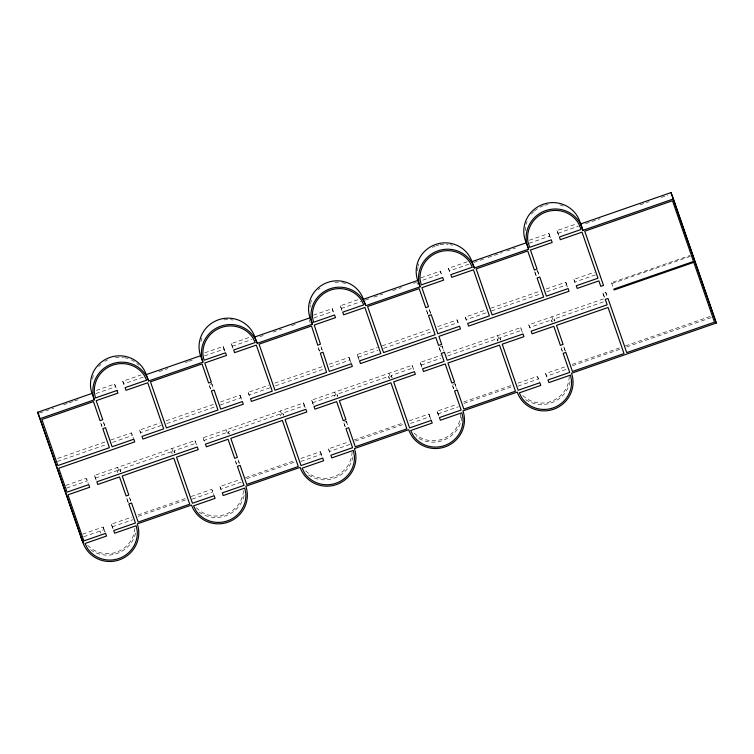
<?xml version="1.0" encoding="UTF-8"?>
<svg xmlns="http://www.w3.org/2000/svg" width="754" height="754" viewBox="0 0 754 754"><rect width="100%" height="100%" fill="white"/><g stroke="black" fill="none" stroke-linecap="round" stroke-linejoin="round"><path stroke-width="0.57" stroke-dasharray="3.77 2.83" d="M96.305 390.44L114.599 384.097L116.578 389.403M143.203 377.151L123.656 383.937L122.742 381.27L141.036 374.927M204.871 352.787L223.165 346.444L225.154 351.75M233.024 348.395L231.308 343.617L250.677 336.897M313.353 315.163L332.184 308.631L334.173 313.928M342.043 310.582L340.327 305.804L359.187 299.263M420.939 277.849L440.308 271.129L442.287 276.435M468.913 264.183L449.365 270.959L448.451 268.301L467.819 261.581M529.393 240.224L548.874 233.467L550.863 238.773M558.733 235.427L557.018 230.639L576.508 223.881M39.519 413.117L53.779 408.168M63.656 404.747L68.049 403.22M69.142 402.843L73.534 401.317M74.627 400.939L77.916 399.799M95.975 393.531L115.513 386.755L114.599 384.097M159.056 371.656L167.84 368.612M185.39 362.523L187.586 361.76M188.688 361.383L193.071 359.856M204.541 355.879L224.089 349.102L224.88 351.223M232.232 346.274L251.77 339.498M259.932 336.661L263.212 335.53M273.052 332.118L281.798 329.083M291.638 325.671L296.011 324.154M313.966 317.924L333.108 311.289L332.184 308.631M341.251 308.461L361.449 301.459M365.228 300.149L369.62 298.622M374.003 297.104L382.787 294.06M392.655 290.629L401.439 287.585M413.503 283.4L415.699 282.637M422.768 280.186L441.222 273.787L440.308 271.129M473.795 262.486L483.672 259.065M488.064 257.538L502.324 252.59M506.716 251.073L515.491 248.028M529.167 243.278L549.798 236.125L550.59 238.245M557.941 233.306L578.563 226.143M585.698 223.674L600.137 218.669M640.137 204.796L649.024 201.714M661.239 197.473L667.903 195.163M209.904 384.295L211.714 383.663L213.307 387.905M536.179 275.87L534.709 271.628L537.423 270.686L539.412 275.992M57.643 458.441L105.918 441.693M110.819 439.997L131.45 432.843L133.562 438.687M161.384 425.435L140.508 432.683L139.594 430.016L160.216 422.862M166.21 420.789L214.494 404.04M220.479 401.967L240.017 395.19L242.006 400.487M269.951 387.782L249.084 395.021L248.16 392.363L268.792 385.209M274.786 383.126L323.089 366.378M329.112 364.286L349.036 357.377L351.025 362.674M359.29 360.393L357.179 354.55L377.377 347.537M382.259 345.85L431.637 328.725M437.612 326.652L457.16 319.875L459.139 325.181M485.991 312.844L466.217 319.705L465.303 317.048L485.925 309.894M490.826 308.197L540.203 291.063M546.188 288.989L565.726 282.213L567.715 287.519M595.415 274.89L574.793 282.053L573.869 279.385L594.501 272.232M57.474 461.476L105.984 444.653M112.591 442.362L132.365 435.501L131.45 432.843M166.907 423.522L214.541 407M220.064 405.087L240.941 397.848L242.128 401.024M275.483 385.859L324.39 368.894M329.95 366.972L349.96 360.035L351.147 363.211M358.103 357.207L378.037 350.29M383.579 348.367L431.213 331.845M438.687 329.253L458.074 322.533L457.16 319.875M491.504 310.931L541.363 293.645M546.876 291.732L566.65 284.871L567.442 286.991M690.315 256.369L611.767 283.617L611.466 282.731L690.004 255.483M440.675 352.014L438.951 347.029L442.042 345.954L444.031 351.26M604.406 297.368L602.908 293.042L605.622 292.1L607.601 297.406M65.73 485.416L86.352 478.262L88.341 483.568M96.21 480.223L94.495 475.435L194.928 440.6L196.907 445.906M225.7 432.909L203.985 440.44L203.071 437.782L303.494 402.947L305.474 408.253M313.353 404.907L311.638 400.12L412.061 365.285L414.05 370.591M421.92 367.245L420.204 362.467L440.628 355.379M446.999 353.174L520.637 327.632L522.616 332.938M551.41 319.932L552.145 322.052L551.41 319.932L529.694 327.462L528.78 324.804L604.774 298.443M66.644 488.074L87.275 480.92L86.352 478.262M95.419 478.093L117.134 470.562L117.926 472.683M120.574 471.74L119.848 469.619L171.412 451.74L172.214 453.861M174.89 452.984L174.127 450.798L195.842 443.267L194.928 440.6M229.15 434.087L228.415 431.967L279.988 414.078L280.78 416.199L279.988 414.078M282.703 413.135L283.495 415.256L282.703 413.135L304.418 405.605L305.21 407.726M312.561 402.777L334.267 395.247L335.068 397.367L334.267 395.247M336.981 394.304L337.783 396.434L336.981 394.304L388.555 376.425L389.347 378.546M392.033 377.669L391.269 375.483L412.985 367.952L412.061 365.285M421.128 365.124L440.666 358.348M447.753 355.888L497.122 338.763L497.923 340.883M500.599 340.016L499.836 337.82L521.551 330.29L520.637 327.632M554.124 318.989L554.916 321.119L554.124 318.989L604.595 301.487M344.521 421.967L346.331 421.335L347.914 425.586M453.088 384.314L454.898 383.682L456.886 388.989M82.582 534.162L103.204 527.008L105.192 532.315M113.062 528.959L111.347 524.181L131.978 517.027M137.973 514.944L185.154 498.582M191.148 496.509L211.78 489.346L213.882 495.189M241.289 482.089L220.837 489.186L219.923 486.528L240.545 479.374M245.446 477.668L293.721 460.93M300.808 458.47L320.346 451.693L322.326 456.999M349.856 444.436L329.404 451.523L328.49 448.866L349.121 441.712M354.012 440.016L403.39 422.89M409.375 420.817L428.913 414.031L430.902 419.337M438.771 415.991L437.056 411.213L456.604 404.436M463.682 401.976L511.957 385.228M517.941 383.155L537.489 376.378L539.6 382.221M565.915 369.488L546.546 376.208L545.632 373.55L565.17 366.774M572.248 364.323L620.533 347.575M625.452 345.869L710.994 316.199M138.199 516.358L186.945 499.45M246.775 478.696L295.521 461.797M355.341 441.043L402.985 424.521M463.917 403.381L512.663 386.482M572.475 365.728L621.098 348.866M626.621 346.953L711.71 317.434M83.694 536.754L104.127 529.666L105.315 532.852M112.271 526.839L132.713 519.751M192.251 499.101L212.694 492.004L211.78 489.346M300.818 461.439L321.27 454.351L322.458 457.537M410.468 423.409L429.837 416.698L431.024 419.874M437.98 413.871L458.423 406.774M517.96 386.133L538.403 379.036L537.489 376.378M611.466 282.731L613.351 287.858M602.908 293.042L604.887 298.348M557.018 230.639L559.006 235.945M573.869 279.385L575.585 284.173M565.453 351.326L563.474 346.029L565.302 351.317M551.853 316.803L553.436 321.053M534.709 271.628L536.301 275.879M562.343 351.213L560.759 346.963L562.22 351.204M528.78 324.804L530.759 330.111M545.632 373.55L547.734 379.394M499.836 337.82L500.637 339.941M497.565 335.634L499.544 340.94M448.451 268.301L450.43 273.608M465.303 317.048L467.009 321.826M430.836 313.655L428.856 308.348L430.685 313.645M427.725 313.532L426.142 309.291L427.97 314.578M438.951 347.029L440.534 351.279M453.776 388.866L452.183 384.625L453.654 388.857M420.204 362.467L422.193 367.773M437.056 411.213L438.649 415.454M391.269 375.483L392.061 377.603M388.998 373.287L390.581 377.537M340.327 305.804L342.316 311.11M357.179 354.55L359.168 359.856M322.26 350.12L320.676 345.869L322.062 350.129M319.545 351.053L317.962 346.812L319.338 351.072M334.71 392.118L336.293 396.368M345.2 426.528L343.617 422.278L345.078 426.519M311.638 400.12L313.617 405.426M328.49 448.866L330.205 453.654M280.422 410.949L282.015 415.19M231.308 343.617L233.297 348.923M248.16 392.363L249.876 397.141M228.415 431.967L229.207 434.087M239.348 463.239L237.764 458.998L239.225 463.229M226.134 429.78L227.727 434.021M210.592 388.847L208.999 384.606L210.47 388.838M236.633 464.181L235.05 459.94L236.511 464.172M203.071 437.782L205.05 443.088M219.923 486.528L221.629 491.306M174.127 450.798L174.928 452.918M171.855 448.602L173.439 452.852M122.742 381.27L124.721 386.576M139.594 430.016L141.3 434.804M104.731 425.567L103.147 421.316L104.608 425.558M119.848 469.619L120.64 471.75M130.781 500.901L129.188 496.65L130.649 500.892M117.567 467.433L119.151 471.684M102.016 426.51L100.433 422.259L101.894 426.5M128.067 501.844L126.474 497.593L128.303 502.89M94.495 475.435L96.088 479.685M111.347 524.181L112.94 528.431M100.056 531.08L100.847 533.201M605.622 292.1L607.281 296.906M548.874 233.467L549.798 236.125M565.726 282.213L566.65 284.871M537.423 270.686L539.261 275.983M497.122 338.763L497.885 340.959M442.042 345.954L444.115 351.939M454.898 383.682L456.726 388.979M416.802 282.26L417.527 284.371M428.913 414.031L429.837 416.698M388.555 376.425L389.318 378.612M349.036 357.377L349.96 360.035M346.331 421.335L347.792 425.576M303.494 402.947L304.418 405.605M320.346 451.693L321.27 454.351M223.165 346.444L224.089 349.102M240.017 395.19L240.941 397.848M211.714 383.663L213.184 387.895M171.412 451.74L172.176 453.927M117.134 470.562L117.86 472.683M103.204 527.008L104.127 529.666M309.131 319.602L310.167 322.797M570.118 381.439A28.727 28.134 -20.5 0 1 524.765 399.045M461.891 417.009A28.727 28.134 -20.5 0 1 416.189 436.707M352.976 456.754A28.727 28.134 -20.5 0 1 308.49 474.973M244.183 495.435A28.727 28.134 -20.5 0 1 199.056 512.023M135.607 533.087A28.727 28.134 -20.5 0 1 89.641 549.035M352.08 451.834A27.276 26.71 -20.5 0 1 334.173 476.651A27.276 26.71 -20.5 0 1 304.409 469.535M460.656 414.182A27.276 26.71 -20.5 0 1 443.295 438.781A27.276 26.71 -20.5 0 1 413.786 432.73M569.223 376.519A27.276 26.71 -20.5 0 1 551.871 401.128A27.276 26.71 -20.5 0 1 522.352 395.068M525.227 230.847A27.398 26.833 -20.5 0 1 527.112 221.459M531.476 214.089A27.398 26.833 -20.5 0 1 533.681 211.723M534.492 210.988A27.398 26.833 -20.5 0 1 543.794 205.569M544.812 205.239A27.398 26.833 -20.5 0 1 547.988 204.466M559.77 204.881A27.398 26.833 -20.5 0 1 564.831 206.728M417.631 270.818A27.276 26.71 -20.5 0 1 417.942 267.302M418.15 266.162A27.276 26.71 -20.5 0 1 418.715 263.891M432.362 247.406A27.276 26.71 -20.5 0 1 435.162 246.143M436.114 245.795A27.276 26.71 -20.5 0 1 439.045 244.956M440.053 244.748A27.276 26.71 -20.5 0 1 448.168 244.419M450.166 244.711A27.276 26.71 -20.5 0 1 452.466 245.229M310.064 307.161A26.795 26.23 -20.5 0 1 310.318 304.87M310.525 303.749A26.795 26.23 -20.5 0 1 312.279 298.254M318.263 289.781A26.795 26.23 -20.5 0 1 320.026 288.235M335.002 282.316A26.795 26.23 -20.5 0 1 338.499 282.269M341.958 282.675A26.795 26.23 -20.5 0 1 346.435 283.909M201.016 341.477A27.276 26.71 -20.5 0 1 201.94 338.084M223.919 319.885A27.276 26.71 -20.5 0 1 233.024 320.026M92.44 379.13A27.276 26.71 -20.5 0 1 93.779 374.625M98.68 366.623A27.276 26.71 -20.5 0 1 100.819 364.455M104.881 361.392A27.276 26.71 -20.5 0 1 107.568 359.922M115.353 357.547A27.276 26.71 -20.5 0 1 123.458 357.519M124.457 357.679A27.276 26.71 -20.5 0 1 130.112 359.366M131.177 359.837A27.276 26.71 -20.5 0 1 138.793 365.238M134.891 528.328A27.276 26.71 -20.5 0 1 116.465 552.173A27.276 26.71 -20.5 0 1 87.266 544.85M243.457 490.666A27.276 26.71 -20.5 0 1 225.031 514.511A27.276 26.71 -20.5 0 1 195.833 507.188"/><path stroke-width="1.13" d="M37.7 412.259L91.988 393.428A28.727 28.134 -20.5 0 1 109.933 357.424A28.727 28.134 -20.5 0 1 146.267 374.597L148.651 380.968L202.939 362.137A28.727 28.134 -20.5 0 1 220.884 326.133A28.727 28.134 -20.5 0 1 257.218 343.306L312.429 324.163A28.237 27.653 -20.5 0 1 330.073 288.773A28.237 27.653 -20.5 0 1 365.794 305.653L420.072 286.822A28.727 28.134 -20.5 0 1 438.027 250.818A28.727 28.134 -20.5 0 1 474.36 267.99L528.648 249.169A28.85 28.256 -20.5 0 1 545.707 210.592A28.85 28.256 -20.5 0 1 582.927 230.338L673.407 198.952L716.3 323.032L571.541 373.249A28.727 28.134 -20.5 0 1 553.587 409.252A28.727 28.134 -20.5 0 1 517.253 392.08L462.965 410.902A28.727 28.134 -20.5 0 1 445.02 446.905A28.727 28.134 -20.5 0 1 408.687 429.733L354.399 448.564A28.727 28.134 -20.5 0 1 336.454 484.568A28.727 28.134 -20.5 0 1 300.111 467.386L245.832 486.217A28.727 28.134 -20.5 0 1 227.878 522.22A28.727 28.134 -20.5 0 1 191.544 505.048L137.256 523.879A28.727 28.134 -20.5 0 1 119.311 559.883A28.727 28.134 -20.5 0 1 82.978 542.701L37.7 412.259L82.978 542.701M146.267 374.597L200.555 355.775A28.727 28.134 -20.5 0 1 218.509 319.771A28.727 28.134 -20.5 0 1 254.843 336.944L257.218 343.306M254.843 336.944L310.054 317.792A28.237 27.653 -20.5 0 1 327.698 282.401A28.237 27.653 -20.5 0 1 363.409 299.281L365.794 305.653M363.409 299.281L417.697 280.46A28.727 28.134 -20.5 0 1 435.642 244.456A28.727 28.134 -20.5 0 1 471.976 261.629L474.36 267.99M471.976 261.629L526.264 242.797A28.85 28.256 -20.5 0 1 543.323 204.23A28.85 28.256 -20.5 0 1 580.552 223.976L582.927 230.338M580.552 223.976L671.022 192.59L673.407 198.952M40.085 418.621L94.363 399.799A28.727 28.134 -20.5 0 1 112.318 363.796A28.727 28.134 -20.5 0 1 148.651 380.968M716.3 323.032L671.022 192.59M526.264 242.797L528.648 249.169M417.697 280.46L420.072 286.822M310.054 317.792L312.429 324.163M200.555 355.775L202.939 362.137M91.988 393.428L94.363 399.799M83.326 542.022A28.727 28.134 -20.5 0 1 80.593 536.339M116.974 390.468L95.456 397.933L94.354 392.485A27.276 26.71 -20.5 0 1 112.78 365.134A27.276 26.71 -20.5 0 1 144.146 375.209L146.644 380.176L125.117 387.641L126.041 390.299L147.756 382.768L163.684 428.856L141.969 436.387L142.892 439.045L243.316 404.21L242.402 401.552L220.686 409.083L214.098 390.025L211.384 390.968L217.972 410.025L166.398 427.914L150.47 381.826L202.034 363.937L208.622 382.994L211.337 382.052L204.749 362.994L226.464 355.464L225.55 352.806L204.023 360.271L202.92 354.823A27.276 26.71 -20.5 0 1 221.346 327.481A27.276 26.71 -20.5 0 1 252.713 337.556L255.21 342.514L233.693 349.979L234.607 352.646L256.322 345.106L272.251 391.194L250.545 398.725L251.459 401.392L352.335 366.397L351.421 363.739L329.281 371.42L323.051 352.241L320.337 353.183L326.567 372.363L274.965 390.252L259.037 344.173L311.506 325.973L317.736 345.153L320.45 344.21L314.22 325.031L335.483 317.651L334.569 314.993L313.523 322.297L312.439 316.972A26.795 26.23 -20.5 0 1 330.535 290.111A26.795 26.23 -20.5 0 1 361.345 300.007L363.786 304.861L342.712 312.165L343.626 314.823L364.889 307.453L380.827 353.541L359.564 360.912L360.478 363.569L435.812 337.443L438.574 345.417L441.665 344.352L438.913 336.369L460.458 328.895L459.535 326.237L437.829 333.768L431.241 314.71L428.526 315.653L435.115 334.71L383.541 352.599L367.603 306.51L419.177 288.622L425.765 307.679L428.479 306.737L421.891 287.679L443.606 280.149L442.683 277.491L421.166 284.955L420.063 279.508A27.276 26.71 -20.5 0 1 438.489 252.166A27.276 26.71 -20.5 0 1 469.855 262.241L472.353 267.199L450.826 274.663L451.75 277.331L473.465 269.791L489.393 315.879L467.678 323.409L468.602 326.077L569.025 291.242L568.111 288.584L546.396 296.115L539.807 277.057L537.093 278L543.681 297.057L492.108 314.936L476.179 268.858L527.743 250.969L534.332 270.026L537.046 269.084L530.458 250.026L552.173 242.496L551.259 239.838L529.61 247.34L527.875 241.459A27.398 26.833 -20.5 0 1 546.169 211.94A27.398 26.833 -20.5 0 1 578.77 223.806L581.051 229.499L559.402 237.01L560.316 239.668L582.031 232.138L597.969 278.226L576.254 285.757L577.168 288.414L598.883 280.884L600.778 286.35L603.492 285.408L584.746 231.195L672.511 200.752L693.491 261.468L613.841 289.093L614.152 289.979L693.803 262.354L714.481 322.175L626.725 352.618L607.997 298.461L605.283 299.404L607.159 304.814L531.155 331.176L532.079 333.834L553.794 326.303L560.382 345.36L563.097 344.418L556.509 325.36L608.073 307.472L624.01 353.56L572.437 371.449L565.849 352.391L563.134 353.334L569.722 372.391L548.007 379.922L548.931 382.58L570.448 375.115L571.551 380.563A27.276 26.71 -20.5 0 1 553.125 407.905A27.276 26.71 -20.5 0 1 521.759 397.829L519.261 392.872L540.788 385.407L539.864 382.74L518.149 390.28L502.221 344.192L523.936 336.661L523.012 333.994L447.179 360.299L444.426 352.325L441.326 353.4L444.087 361.373L422.589 368.829L423.503 371.486L445.218 363.956L451.806 383.013L454.521 382.071L447.933 363.013L499.506 345.134L515.434 391.213L463.87 409.102L457.282 390.044L454.568 390.987L461.156 410.044L439.441 417.575L440.355 420.232L461.882 412.768L462.984 418.216A27.276 26.71 -20.5 0 1 444.558 445.567A27.276 26.71 -20.5 0 1 413.192 435.492L410.694 430.525L432.212 423.06L431.297 420.402L409.582 427.933L393.654 381.844L415.36 374.314L414.446 371.656L314.022 406.491L314.936 409.149L336.652 401.618L343.24 420.675L345.954 419.733L339.366 400.676L390.94 382.787L406.868 428.875L355.294 446.764L348.706 427.707L345.992 428.649L352.58 447.706L330.865 455.237L331.788 457.895L353.315 450.43L354.408 455.878A27.276 26.71 -20.5 0 1 335.982 483.22A27.276 26.71 -20.5 0 1 304.625 473.144L302.118 468.187L323.645 460.713L322.731 458.055L301.016 465.586L285.078 419.507L306.793 411.976L305.879 409.309L205.446 444.144L206.37 446.802L228.085 439.271L234.673 458.328L237.378 457.386L230.799 438.328L282.364 420.449L298.301 466.528L246.728 484.417L240.14 465.359L237.425 466.302L244.013 485.359L222.298 492.89L223.222 495.548L244.739 488.083L245.842 493.531A27.276 26.71 -20.5 0 1 227.416 520.882A27.276 26.71 -20.5 0 1 196.049 510.807L193.552 505.84L215.078 498.375L214.155 495.717L192.44 503.248L176.511 457.16L198.227 449.629L197.303 446.971L96.88 481.806L97.794 484.464L119.509 476.933L126.097 495.991L128.811 495.048L122.223 475.991L173.797 458.102L189.725 504.19L138.161 522.079L131.573 503.022L128.859 503.964L135.447 523.022L113.731 530.552L114.646 533.21L136.172 525.745L137.275 531.193A27.276 26.71 -20.5 0 1 118.849 558.535A27.276 26.71 -20.5 0 1 87.483 548.46L84.985 543.502L106.502 536.028L105.588 533.37L83.873 540.901L67.945 494.822L89.651 487.282L88.736 484.624L67.021 492.155L58.746 468.234L134.749 441.872L133.826 439.214L112.11 446.745L105.522 427.688L102.817 428.63L109.396 447.688L57.832 465.567L41.894 419.488L93.468 401.599L100.056 420.647L102.77 419.714L96.182 400.657L117.897 393.126L116.974 390.468"/></g></svg>
